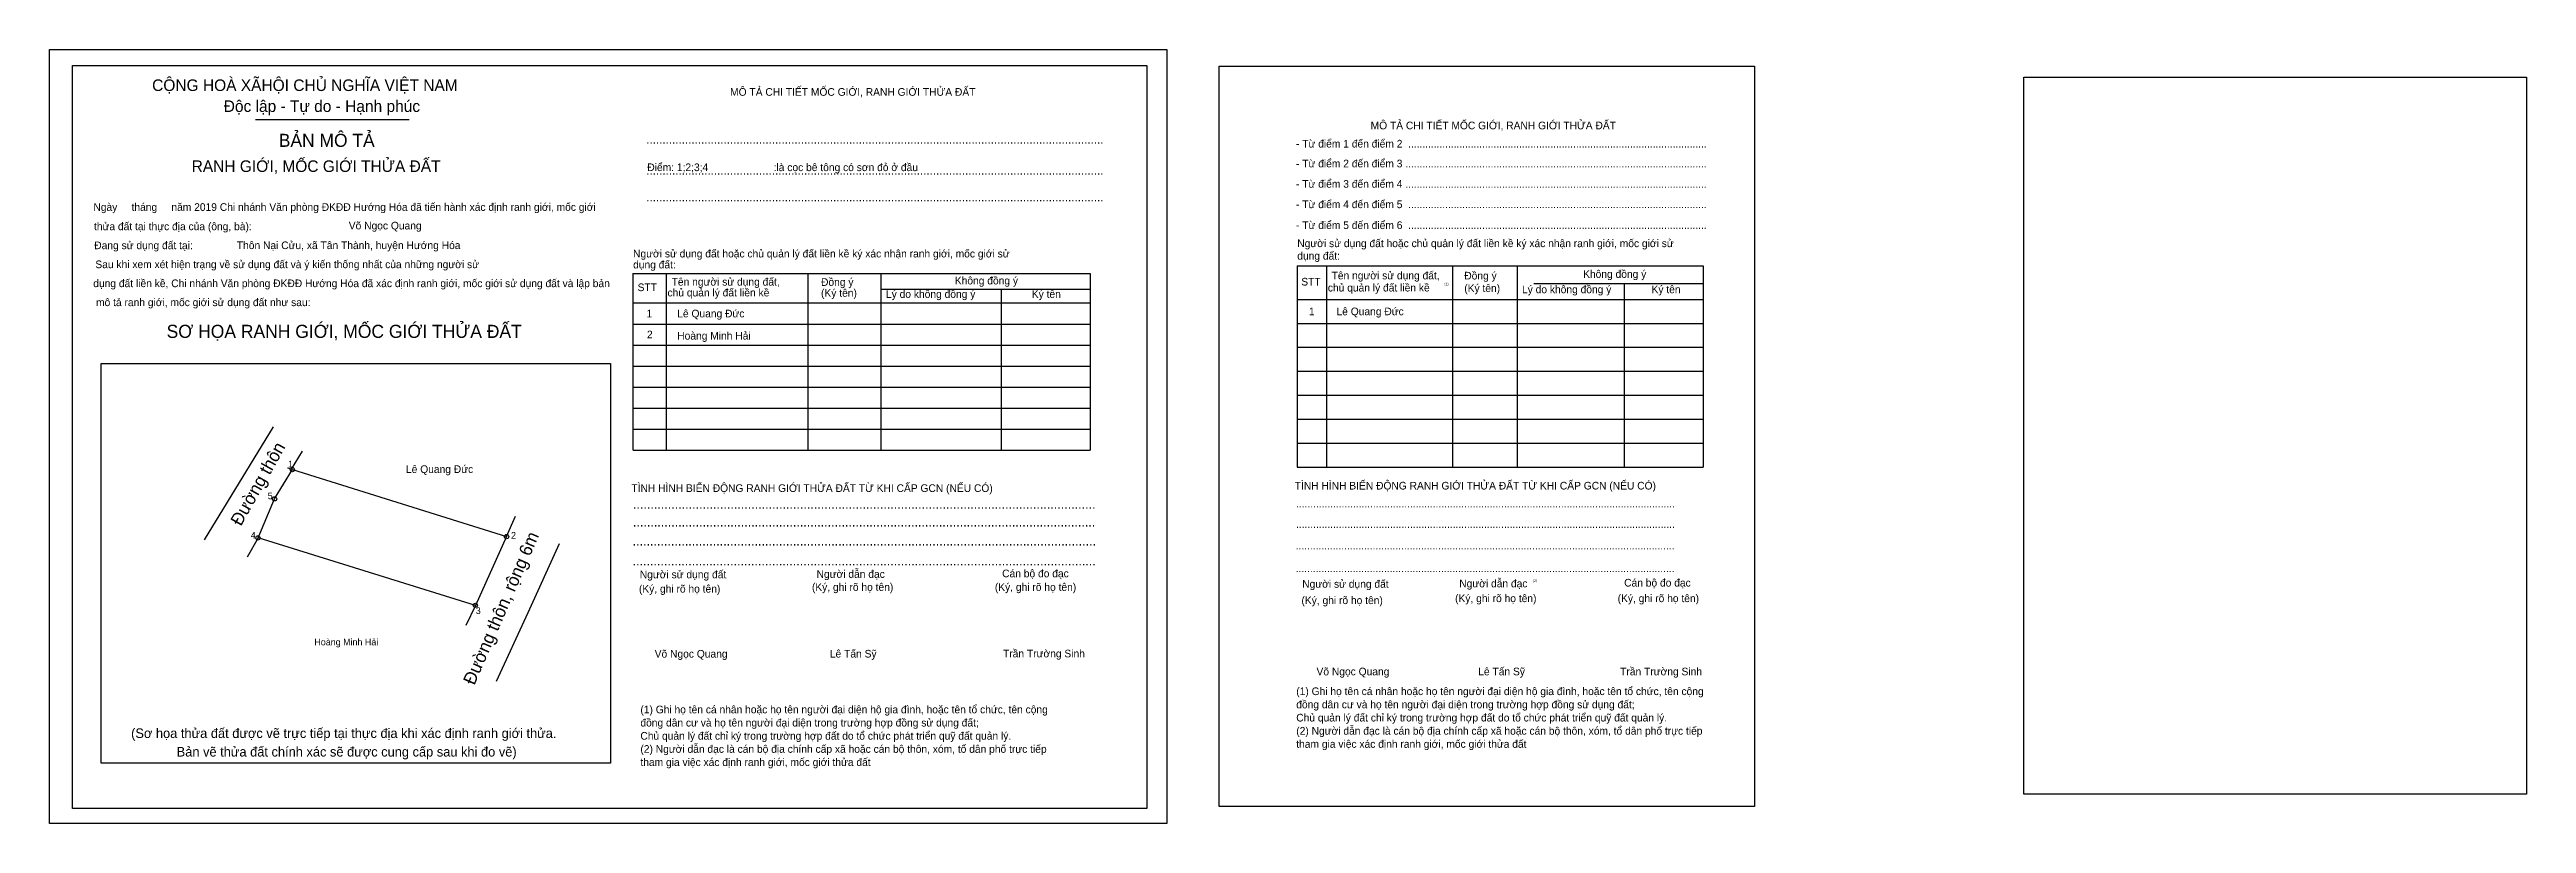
# Model space of a CAD drawing. Extents: x 129 to 540840, y 21 to 1835349.
# Drawn here: x 540549.5 to 540840.5, y 1835257.8 to 1835348.7 of the extents above.
import ezdxf

# ---------------------------------------------------------------- set-up
doc = ezdxf.new("R2010")
doc.units = 0
for name, color, linetype in [('bmtKhungInTrang1', 7, 'Continuous'), ('bmtKhungInTrang2', 7, 'Continuous'), ('bmtNoiDung', 7, 'Continuous'), ('bmtTemplate', 7, 'Continuous'), ('CanhThua', 7, 'Continuous'), ('Level 1', 7, 'Continuous'), ('Level 10', 7, 'Continuous'), ('Level 23', 7, 'Continuous'), ('MocDinhThua', 7, 'Continuous'), ('RauThua', 7, 'Continuous'), ('SoHieuDinhThua', 7, 'Continuous'), ('TenChuLanCan', 7, 'Continuous')]:
    doc.layers.add(name, color=color, linetype=linetype)

msp = doc.modelspace()

# ---------------------------------------------------------------- linework, layer by layer
at = {"layer": 'bmtKhungInTrang1'}
for points in [[(540549.48, 1835348.67), (540680.73, 1835348.67), (540680.73, 1835257.76), (540549.48, 1835257.76)], [(540552.19, 1835346.81), (540678.39, 1835346.81), (540678.39, 1835259.53), (540552.19, 1835259.53)]]:
    msp.add_lwpolyline(points, close=True, dxfattribs=at)
at = {"layer": 'bmtKhungInTrang2'}
msp.add_lwpolyline([(540686.9, 1835346.72), (540749.78, 1835346.72), (540749.78, 1835259.75), (540686.9, 1835259.75)], close=True, dxfattribs=at)
at = {"layer": 'bmtTemplate'}
for p, q in [((540573.69, 1835340.45), (540591.72, 1835340.45)), ((540621.91, 1835322.36), (540621.91, 1835301.6)), ((540638.56, 1835322.36), (540638.56, 1835301.6)), ((540647.12, 1835322.38), (540647.12, 1835301.6)), ((540671.71, 1835322.36), (540671.71, 1835301.6)), ((540699.51, 1835323.26), (540699.51, 1835299.62)), ((540714.3, 1835323.26), (540714.3, 1835299.62)), ((540721.91, 1835323.29), (540721.91, 1835299.62)), ((540743.75, 1835323.26), (540743.75, 1835299.62)), ((540647.12, 1835320.53), (540671.71, 1835320.53)), ((540696.06, 1835319.32), (540743.75, 1835319.32)), ((540723.84, 1835321.18), (540743.75, 1835321.18)), ((540618.03, 1835318.9), (540671.71, 1835318.9)), ((540618.03, 1835316.43), (540671.71, 1835316.43)), ((540696.06, 1835316.5), (540743.75, 1835316.5)), ((540618.03, 1835313.95), (540671.71, 1835313.95)), ((540696.06, 1835313.69), (540743.75, 1835313.69)), ((540618.03, 1835311.48), (540671.71, 1835311.48)), ((540696.06, 1835310.88), (540743.75, 1835310.88)), ((540618.03, 1835309.01), (540671.71, 1835309.01)), ((540696.06, 1835308.06), (540743.75, 1835308.06)), ((540618.03, 1835306.54), (540671.71, 1835306.54)), ((540696.06, 1835305.25), (540743.75, 1835305.25)), ((540618.03, 1835304.07), (540671.71, 1835304.07)), ((540696.06, 1835302.43), (540743.75, 1835302.43)), ((540618.03, 1835301.6), (540671.71, 1835301.6)), ((540696.06, 1835299.62), (540743.75, 1835299.62))]:
    msp.add_line(p, q, dxfattribs=at)
for points in [[(540552.19, 1835346.81), (540678.39, 1835346.81), (540678.39, 1835259.53), (540552.19, 1835259.53)], [(540781.42, 1835345.41), (540840.46, 1835345.41), (540840.46, 1835261.22), (540781.42, 1835261.22)], [(540555.53, 1835264.86), (540555.53, 1835311.8), (540615.36, 1835311.8), (540615.36, 1835264.86)]]:
    msp.add_lwpolyline(points, close=True, dxfattribs=at)
for points in [[(540617.99, 1835322.36), (540671.71, 1835322.36)], [(540617.99, 1835322.36), (540617.99, 1835301.6)], [(540696.03, 1835323.26), (540743.75, 1835323.26)], [(540696.03, 1835323.26), (540696.03, 1835299.62)], [(540661.26, 1835320.5), (540661.26, 1835301.6)], [(540734.47, 1835321.15), (540734.47, 1835299.62)]]:
    msp.add_lwpolyline(points, dxfattribs=at)
at = {"layer": 'CanhThua'}
for p, q in [((540575.91, 1835295.89), (540578, 1835299.33)), ((540578, 1835299.33), (540603.17, 1835291.46)), ((540573.97, 1835291.3), (540575.91, 1835295.89)), ((540599.5, 1835283.38), (540573.97, 1835291.3)), ((540603.17, 1835291.46), (540599.5, 1835283.38))]:
    msp.add_line(p, q, dxfattribs=at)
at = {"layer": 'Level 10'}
msp.add_lwpolyline([(540567.67, 1835291.06), (540575.8, 1835304.35)], dxfattribs=at)
at = {"layer": 'Level 23'}
for p, q in [((540605.72, 1835282.54), (540609.38, 1835290.66)), ((540601.99, 1835274.46), (540605.72, 1835282.54))]:
    msp.add_line(p, q, dxfattribs=at)
at = {"layer": 'MocDinhThua'}
for centre in [(540578, 1835299.33), (540575.91, 1835295.89), (540573.97, 1835291.3), (540603.17, 1835291.46), (540599.5, 1835283.38)]:
    msp.add_circle(centre, 0.25, dxfattribs=at)
at = {"layer": 'RauThua'}
for p, q in [((540577.9, 1835299.36), (540577.43, 1835299.51)), ((540577.9, 1835299.36), (540579.2, 1835301.5)), ((540578, 1835299.33), (540577.9, 1835299.36)), ((540578, 1835299.33), (540577.9, 1835299.36)), ((540577.9, 1835299.36), (540577.9, 1835299.36)), ((540603.17, 1835291.46), (540604.23, 1835293.85)), ((540573.97, 1835291.3), (540572.68, 1835289.04)), ((540599.5, 1835283.38), (540598.4, 1835281.01))]:
    msp.add_line(p, q, dxfattribs=at)

# ---------------------------------------------------------------- texts
at = {"layer": 'bmtNoiDung'}
for s, height, p in [('Võ Ngọc Quang', 0.8996, (540584.63, 1835327.54)), ('Thôn Nại Cửu, xã Tân Thành, huyện Hướng Hóa', 0.8996, (540571.48, 1835325.23)), ('1', 0.9, (540619.61, 1835317.21)), ('Lê Quang Đức ', 0.8996, (540623.22, 1835317.21)), ('1', 0.9, (540697.43, 1835317.46)), ('Lê Quang Đức ', 0.8996, (540700.67, 1835317.46)), ('2', 0.9, (540619.66, 1835314.75)), ('Hoàng Minh Hải', 0.8996, (540623.22, 1835314.6)), ('Lê Quang Đức ', 0.8996, (540591.35, 1835298.93)), ('Võ Ngọc Quang', 0.8996, (540620.57, 1835277.24)), ('Lê Tấn Sỹ', 0.9, (540641.15, 1835277.25)), ('Trần Trường Sinh', 0.8996, (540661.49, 1835277.27)), ('Võ Ngọc Quang', 0.8996, (540698.32, 1835275.16)), ('Lê Tấn Sỹ', 0.9, (540717.32, 1835275.16)), ('Trần Trường Sinh', 0.8996, (540733.99, 1835275.16))]:
    msp.add_text(s, height=height, dxfattribs=at).set_placement(p)
at = {"layer": 'bmtTemplate'}
for s, height, p in [('CỘNG HOÀ XÃHỘI CHỦ NGHĨA VIỆT NAM', 1.3609, (540561.53, 1835343.8)), ('Độc lập - Tự do - Hạnh phúc', 1.3609, (540569.94, 1835341.34)), ('MÔ TẢ CHI TIẾT MỐC GIỚI, RANH GIỚI THỬA ĐẤT', 0.8996, (540629.43, 1835343.24)), ('MÔ TẢ CHI TIẾT MỐC GIỚI, RANH GIỚI THỬA ĐẤT', 0.8993, (540704.68, 1835339.3)), ('BẢN MÔ TẢ', 1.531, (540576.41, 1835337.24)), ('..............................................................................................................................................', 1.01804, (540619.58, 1835337.6)), ('- Từ điểm 1 đến điểm 2  .........................................................................................................', 0.8993, (540695.91, 1835337.16)), ('RANH GIỚI, MỐC GIỚI THỬA ĐẤT', 1.3609, (540566.17, 1835334.29)), ('Điểm: 1;2;3;4                       :là cọc bê tông có sơn đỏ ở đầu', 0.8996, (540619.7, 1835334.39)), ('..............................................................................................................................................', 1.01804, (540619.58, 1835333.97)), ('- Từ điểm 2 đến điểm 3 ..........................................................................................................', 0.8993, (540695.91, 1835334.83)), ('..............................................................................................................................................', 1.01804, (540619.58, 1835330.83)), ('- Từ điểm 3 đến điểm 4 ..........................................................................................................', 0.8993, (540695.91, 1835332.44)), ('- Từ điểm 4 đến điểm 5  .........................................................................................................', 0.8993, (540695.91, 1835330.04)), ('Ngày     tháng     năm 2019 Chi nhánh Văn phòng ĐKĐĐ Hướng Hóa đã tiến hành xác định ranh giới, mốc giới ', 0.89964, (540554.63, 1835329.72)), ('thửa đất tại thực địa của (ông, bà):', 0.8996, (540554.7, 1835327.45)), ('- Từ điểm 5 đến điểm 6  .........................................................................................................', 0.8993, (540695.91, 1835327.59)), ('Đang sử dụng đất tại:', 0.8996, (540554.73, 1835325.22)), ('Người sử dụng đất hoặc chủ quản lý đất liền kề ký xác nhận ranh giới, mốc giới sử', 0.8996, (540618.03, 1835324.25)), ('Người sử dụng đất hoặc chủ quản lý đất liền kề ký xác nhận ranh giới, mốc giới sử', 0.8993, (540696.06, 1835325.46)), ('Sau khi xem xét hiện trạng về sử dụng đất và ý kiến thống nhất của những người sử ', 0.8996, (540554.86, 1835322.99)), ('dụng đất:', 0.9, (540618.03, 1835322.96)), ('dụng đất:', 0.899, (540696.06, 1835323.99)), ('Tên người sử dụng đất,', 0.8993, (540700.09, 1835321.68)), ('Đồng ý', 0.899, (540715.68, 1835321.66)), ('Không đồng ý', 0.8993, (540729.64, 1835321.85)), ('dụng đất liền kề, Chi nhánh Văn phòng ĐKĐĐ Hướng Hóa đã xác định ranh giới, mốc giới sử dụng đất và lập bản', 0.89964, (540554.61, 1835320.76)), ('mô tả ranh giới, mốc giới sử dụng đất như sau:', 0.8996, (540554.94, 1835318.53)), ('STT', 0.9, (540618.56, 1835320.29)), ('chủ quản lý đất liền kề', 0.8996, (540622.07, 1835319.67)), ('Tên người sử dụng đất,', 0.8996, (540622.56, 1835320.94)), ('Đồng ý', 0.9, (540640.11, 1835320.91)), ('(Ký tên)', 0.9, (540640.11, 1835319.63)), ('Lý do không đồng ý', 0.8996, (540647.74, 1835319.5)), ('Không đồng ý', 0.8996, (540655.83, 1835321.08)), ('Ký tên', 0.9, (540664.87, 1835319.5)), ('STT', 0.899, (540696.53, 1835320.95)), ('chủ quản lý đất liền kề', 0.8993, (540699.65, 1835320.25)), ('(1)', 0.3, (540713.33, 1835320.98)), ('(Ký tên)', 0.899, (540715.68, 1835320.19)), ('Lý do không đồng ý', 0.8993, (540722.46, 1835320.05)), ('Ký tên', 0.899, (540737.68, 1835320.05)), ('SƠ HỌA RANH GIỚI, MỐC GIỚI THỬA ĐẤT', 1.5357, (540563.23, 1835314.8)), ('TÌNH HÌNH BIẾN ĐỘNG RANH GIỚI THỬA ĐẤT TỪ KHI CẤP GCN (NẾU CÓ)', 0.8996, (540617.83, 1835296.7)), ('TÌNH HÌNH BIẾN ĐỘNG RANH GIỚI THỬA ĐẤT TỪ KHI CẤP GCN (NẾU CÓ)', 0.8993, (540695.76, 1835296.99)), ('.....................................................................................................................................', 1.09965, (540618.02, 1835294.74)), ('.....................................................................................................................................', 0.90065, (540695.91, 1835294.88)), ('.....................................................................................................................................', 1.10186, (540617.97, 1835290.41)), ('.....................................................................................................................................', 1.09908, (540618.02, 1835292.64)), ('.....................................................................................................................................', 0.90065, (540695.91, 1835292.48)), ('.....................................................................................................................................', 1.10128, (540617.97, 1835288.07)), ('Người sử dụng đất', 0.8996, (540618.82, 1835286.56)), ('Người dẫn đạc', 0.8996, (540639.59, 1835286.61)), ('Cán bộ đo đạc', 0.8996, (540661.39, 1835286.68)), ('.....................................................................................................................................', 0.90065, (540695.87, 1835289.95)), ('.....................................................................................................................................', 0.90065, (540695.87, 1835287.28)), ('(Ký, ghi rõ họ tên)', 0.8996, (540618.72, 1835284.88)), ('(Ký, ghi rõ họ tên)', 0.8996, (540639.04, 1835285.08)), ('(Ký, ghi rõ họ tên)', 0.8996, (540660.53, 1835285.08)), ('(Ký, ghi rõ họ tên)', 0.8993, (540696.55, 1835283.53)), ('Người sử dụng đất', 0.8993, (540696.64, 1835285.45)), ('(Ký, ghi rõ họ tên)', 0.8993, (540714.6, 1835283.76)), ('Người dẫn đạc', 0.8993, (540715.09, 1835285.5)), ('(2)', 0.3, (540723.73, 1835286.12)), ('(Ký, ghi rõ họ tên)', 0.8993, (540733.7, 1835283.76)), ('Cán bộ đo đạc', 0.8993, (540734.46, 1835285.59)), ('(1) Ghi họ tên cá nhân hoặc họ tên người đại diện hộ gia đình, hoặc tên tổ chức, tên cộng', 0.8993, (540695.94, 1835272.84)), ('đồng dân cư và họ tên người đại diện trong trường hợp đồng sử dụng đất;', 0.8993, (540618.89, 1835269.15)), ('(1) Ghi họ tên cá nhân hoặc họ tên người đại diện hộ gia đình, hoặc tên tổ chức, tên cộng', 0.8993, (540618.89, 1835270.7)), ('đồng dân cư và họ tên người đại diện trong trường hợp đồng sử dụng đất;', 0.8993, (540695.94, 1835271.29)), ('Chủ quản lý đất chỉ ký trong trường hợp đất do tổ chức phát triển quỹ đất quản lý.', 0.8993, (540695.94, 1835269.74)), ('(Sơ họa thửa đất được vẽ trực tiếp tại thực địa khi xác định ranh giới thửa.', 1.1267, (540559.06, 1835267.8)), ('Chủ quản lý đất chỉ ký trong trường hợp đất do tổ chức phát triển quỹ đất quản lý.', 0.8993, (540618.89, 1835267.6)), ('(2) Người dẫn đạc là cán bộ địa chính cấp xã hoặc cán bộ thôn, xóm, tổ dân phố trực tiếp', 0.8993, (540618.89, 1835266.06)), ('tham gia việc xác định ranh giới, mốc giới thửa đất', 0.8993, (540695.94, 1835266.65)), ('(2) Người dẫn đạc là cán bộ địa chính cấp xã hoặc cán bộ thôn, xóm, tổ dân phố trực tiếp', 0.8993, (540695.94, 1835268.19)), ('Bản vẽ thửa đất chính xác sẽ được cung cấp sau khi đo vẽ)', 1.1267, (540564.41, 1835265.62)), ('tham gia việc xác định ranh giới, mốc giới thửa đất', 0.8993, (540618.89, 1835264.51))]:
    msp.add_text(s, height=height, dxfattribs=at).set_placement(p)
at = {"layer": 'Level 1'}
for s, rotation, p in [('Đường thôn', 60.6538, (540571.95, 1835292.6)), ('Đường thôn, rộng 6m', 66.6631, (540599.38, 1835273.92))]:
    msp.add_text(s, height=1.5, rotation=rotation, dxfattribs=at).set_placement(p)
at = {"layer": 'SoHieuDinhThua'}
for s, p in [('1', (540577.5, 1835299.59)), ('5', (540575.11, 1835295.85)), ('4', (540573.11, 1835291.22)), ('2', (540603.69, 1835291.21)), ('3', (540599.55, 1835282.36))]:
    msp.add_text(s, height=0.783, dxfattribs=at).set_placement(p)
at = {"layer": 'TenChuLanCan'}
msp.add_text('Hoàng Minh Hải', height=0.7827, dxfattribs=at).set_placement((540580.59, 1835278.68))

doc.saveas('drawing.dxf')
